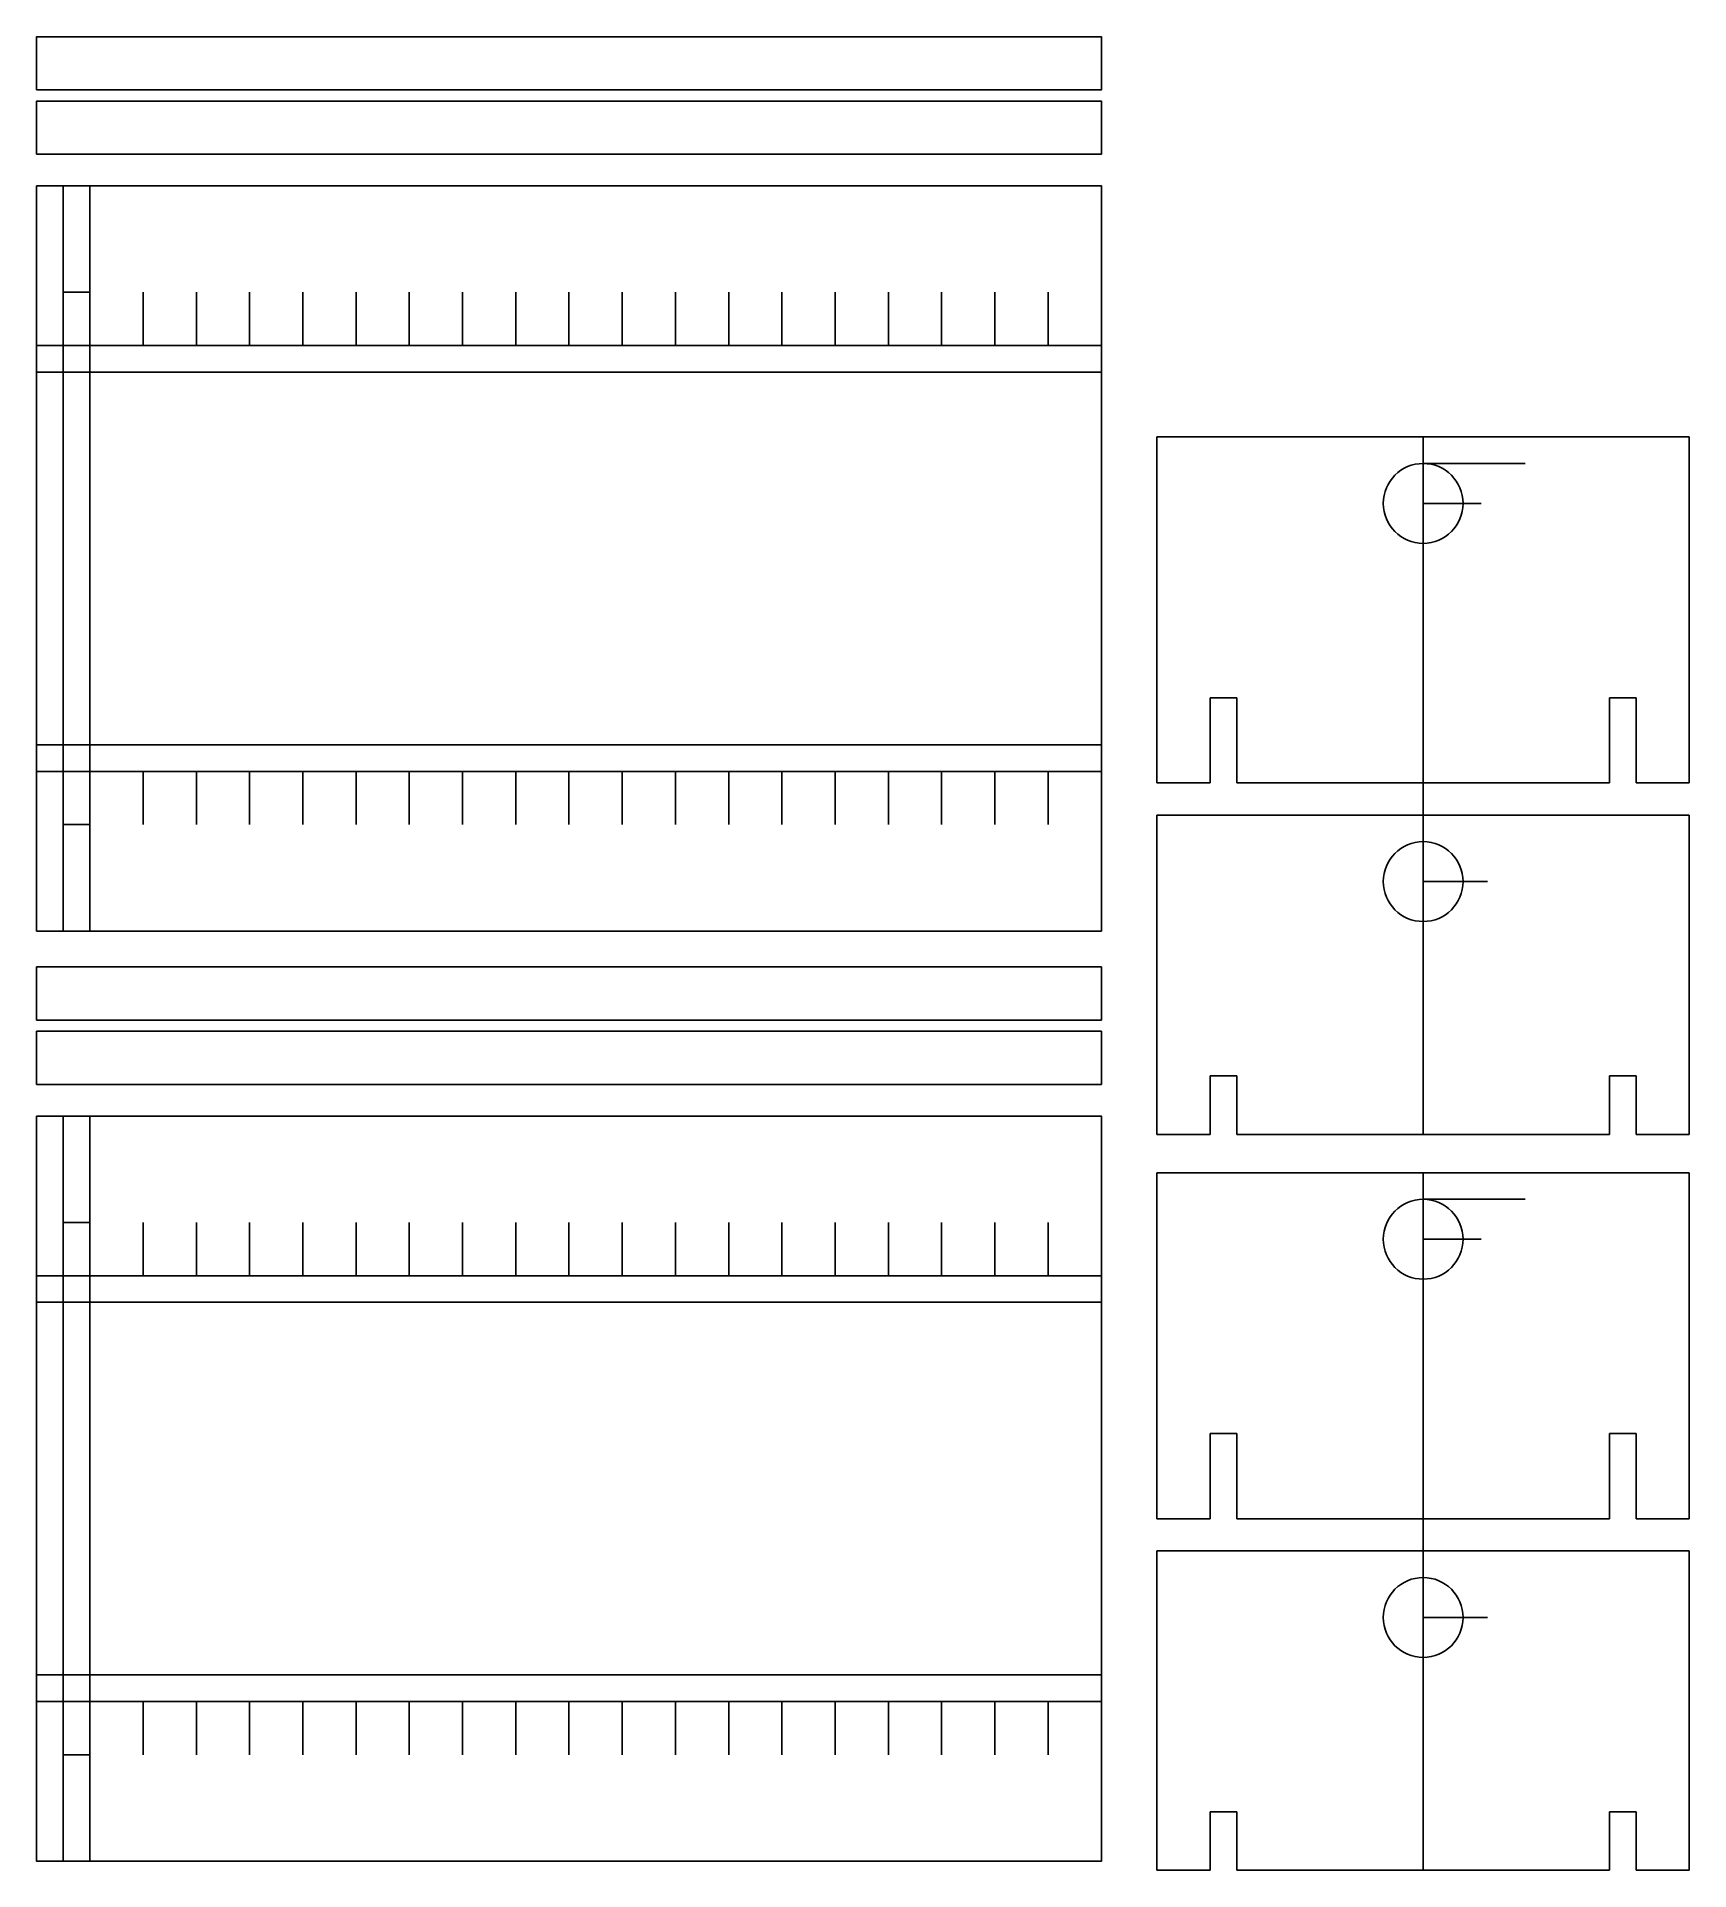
# Model space of a CAD drawing. Header units: millimetres. Extents: x 30 to 340, y 39 to 383.
import ezdxf

# ---------------------------------------------------------------- set-up
doc = ezdxf.new("R2010")
doc.units = ezdxf.units.MM

msp = doc.modelspace()

# ---------------------------------------------------------------- linework, layer by layer
at = {"color": 215, "true_color": 0xa953a0}
for p, q in [((29.8, 355.48), (39.8, 355.48)), ((34.8, 215.48), (34.8, 355.48)), ((34.8, 355.48), (34.8, 335.48)), ((39.8, 355.48), (39.8, 215.48)), ((229.8, 355.48), (229.8, 320.48)), ((34.8, 335.48), (39.8, 335.48)), ((29.8, 320.48), (29.8, 325.48)), ((29.8, 320.48), (29.8, 250.48)), ((290.25, 177.28), (290.25, 308.32)), ((290.25, 308.32), (290.25, 303.32)), ((290.25, 303.32), (309.44, 303.32)), ((309.44, 303.32), (290.25, 303.32)), ((290.25, 303.32), (290.25, 295.82)), ((290.25, 295.82), (301.12, 295.82)), ((301.12, 295.82), (290.25, 295.82)), ((290.25, 295.82), (290.25, 237.28)), ((229.8, 250.48), (229.8, 245.48)), ((290.25, 237.28), (290.25, 177.28)), ((290.25, 237.28), (290.25, 224.78)), ((290.25, 224.78), (302.35, 224.78)), ((39.8, 215.48), (34.8, 215.48)), ((29.8, 180.74), (39.8, 180.74)), ((34.8, 40.74), (34.8, 180.74)), ((34.8, 180.74), (34.8, 160.74)), ((39.8, 180.74), (39.8, 40.74)), ((229.8, 180.74), (229.8, 145.74)), ((290.25, 39.04), (290.25, 170.09)), ((290.25, 170.09), (290.25, 165.09)), ((290.25, 165.09), (309.44, 165.09)), ((309.44, 165.09), (290.25, 165.09)), ((290.25, 165.09), (290.25, 157.59)), ((34.8, 160.74), (39.8, 160.74)), ((290.25, 157.59), (301.12, 157.59)), ((301.12, 157.59), (290.25, 157.59)), ((290.25, 157.59), (290.25, 99.04)), ((29.8, 145.74), (29.8, 150.74)), ((29.8, 145.74), (29.8, 75.74)), ((290.25, 99.04), (290.25, 39.04)), ((290.25, 99.04), (290.25, 86.54)), ((290.25, 86.54), (302.35, 86.54)), ((229.8, 75.74), (229.8, 70.74)), ((39.8, 40.74), (34.8, 40.74))]:
    msp.add_line(p, q, dxfattribs=at)
for p, q in [((34.8, 335.48), (39.8, 335.48)), ((34.8, 325.48), (34.8, 335.48)), ((39.8, 335.48), (39.8, 325.48)), ((39.8, 325.48), (34.8, 325.48)), ((34.8, 320.48), (39.8, 320.48)), ((34.8, 250.48), (34.8, 320.48)), ((39.8, 320.48), (39.8, 250.48)), ((240.25, 243.32), (240.25, 308.32)), ((240.25, 308.32), (340.25, 308.32)), ((340.25, 308.32), (340.25, 243.32)), ((255.25, 259.32), (250.25, 259.32)), ((250.25, 259.32), (250.25, 243.32)), ((255.25, 243.32), (255.25, 259.32)), ((330.25, 259.32), (325.25, 259.32)), ((325.25, 259.32), (325.25, 243.32)), ((330.25, 243.32), (330.25, 259.32)), ((39.8, 250.48), (34.8, 250.48)), ((34.8, 245.48), (39.8, 245.48)), ((34.8, 235.48), (34.8, 245.48)), ((39.8, 245.48), (39.8, 235.48)), ((250.25, 243.32), (240.25, 243.32)), ((325.25, 243.32), (255.25, 243.32)), ((340.25, 243.32), (330.25, 243.32)), ((39.8, 235.48), (34.8, 235.48)), ((240.25, 177.28), (240.25, 237.28)), ((240.25, 237.28), (340.25, 237.28)), ((340.25, 237.28), (340.25, 177.28)), ((255.25, 188.28), (250.25, 188.28)), ((250.25, 188.28), (250.25, 177.28)), ((255.25, 177.28), (255.25, 188.28)), ((330.25, 188.28), (325.25, 188.28)), ((325.25, 188.28), (325.25, 177.28)), ((330.25, 177.28), (330.25, 188.28)), ((250.25, 177.28), (240.25, 177.28)), ((325.25, 177.28), (255.25, 177.28)), ((340.25, 177.28), (330.25, 177.28)), ((240.25, 105.09), (240.25, 170.09)), ((240.25, 170.09), (340.25, 170.09)), ((340.25, 170.09), (340.25, 105.09)), ((34.8, 160.74), (39.8, 160.74)), ((34.8, 150.74), (34.8, 160.74)), ((39.8, 160.74), (39.8, 150.74)), ((39.8, 150.74), (34.8, 150.74)), ((34.8, 145.74), (39.8, 145.74)), ((34.8, 75.74), (34.8, 145.74)), ((39.8, 145.74), (39.8, 75.74)), ((255.25, 121.09), (250.25, 121.09)), ((250.25, 121.09), (250.25, 105.09)), ((255.25, 105.09), (255.25, 121.09)), ((330.25, 121.09), (325.25, 121.09)), ((325.25, 121.09), (325.25, 105.09)), ((330.25, 105.09), (330.25, 121.09)), ((250.25, 105.09), (240.25, 105.09)), ((325.25, 105.09), (255.25, 105.09)), ((340.25, 105.09), (330.25, 105.09)), ((240.25, 39.04), (240.25, 99.04)), ((240.25, 99.04), (340.25, 99.04)), ((340.25, 99.04), (340.25, 39.04)), ((39.8, 75.74), (34.8, 75.74)), ((34.8, 70.74), (39.8, 70.74)), ((34.8, 60.74), (34.8, 70.74)), ((39.8, 70.74), (39.8, 60.74)), ((39.8, 60.74), (34.8, 60.74)), ((255.25, 50.04), (250.25, 50.04)), ((250.25, 50.04), (250.25, 39.04)), ((255.25, 39.04), (255.25, 50.04)), ((330.25, 50.04), (325.25, 50.04)), ((325.25, 50.04), (325.25, 39.04)), ((330.25, 39.04), (330.25, 50.04)), ((250.25, 39.04), (240.25, 39.04)), ((325.25, 39.04), (255.25, 39.04)), ((340.25, 39.04), (330.25, 39.04))]:
    msp.add_line(p, q)
at = {"color": 41, "true_color": 0xf4ee51}
for p, q in [((49.8, 335.48), (49.8, 325.48)), ((59.8, 335.48), (59.8, 325.48)), ((69.8, 335.48), (69.8, 325.48)), ((79.8, 335.48), (79.8, 325.48)), ((89.8, 335.48), (89.8, 325.48)), ((99.8, 335.48), (99.8, 325.48)), ((109.8, 335.48), (109.8, 325.48)), ((119.8, 335.48), (119.8, 325.48)), ((129.8, 335.48), (129.8, 325.48)), ((139.8, 335.48), (139.8, 325.48)), ((149.8, 335.48), (149.8, 325.48)), ((159.8, 335.48), (159.8, 325.48)), ((169.8, 335.48), (169.8, 325.48)), ((179.8, 335.48), (179.8, 325.48)), ((189.8, 335.48), (189.8, 325.48)), ((199.8, 335.48), (199.8, 325.48)), ((209.8, 335.48), (209.8, 325.48)), ((219.8, 335.48), (219.8, 325.48)), ((29.8, 325.48), (229.8, 325.48)), ((229.8, 320.48), (29.8, 320.48)), ((29.8, 250.48), (229.8, 250.48)), ((229.8, 245.48), (29.8, 245.48)), ((49.8, 245.48), (49.8, 235.48)), ((59.8, 245.48), (59.8, 235.48)), ((69.8, 245.48), (69.8, 235.48)), ((79.8, 245.48), (79.8, 235.48)), ((89.8, 245.48), (89.8, 235.48)), ((99.8, 245.48), (99.8, 235.48)), ((109.8, 245.48), (109.8, 235.48)), ((119.8, 245.48), (119.8, 235.48)), ((129.8, 245.48), (129.8, 235.48)), ((139.8, 245.48), (139.8, 235.48)), ((149.8, 245.48), (149.8, 235.48)), ((159.8, 245.48), (159.8, 235.48)), ((169.8, 245.48), (169.8, 235.48)), ((179.8, 245.48), (179.8, 235.48)), ((189.8, 245.48), (189.8, 235.48)), ((199.8, 245.48), (199.8, 235.48)), ((209.8, 245.48), (209.8, 235.48)), ((219.8, 245.48), (219.8, 235.48)), ((49.8, 160.74), (49.8, 150.74)), ((59.8, 160.74), (59.8, 150.74)), ((69.8, 160.74), (69.8, 150.74)), ((79.8, 160.74), (79.8, 150.74)), ((89.8, 160.74), (89.8, 150.74)), ((99.8, 160.74), (99.8, 150.74)), ((109.8, 160.74), (109.8, 150.74)), ((119.8, 160.74), (119.8, 150.74)), ((129.8, 160.74), (129.8, 150.74)), ((139.8, 160.74), (139.8, 150.74)), ((149.8, 160.74), (149.8, 150.74)), ((159.8, 160.74), (159.8, 150.74)), ((169.8, 160.74), (169.8, 150.74)), ((179.8, 160.74), (179.8, 150.74)), ((189.8, 160.74), (189.8, 150.74)), ((199.8, 160.74), (199.8, 150.74)), ((209.8, 160.74), (209.8, 150.74)), ((219.8, 160.74), (219.8, 150.74)), ((29.8, 150.74), (229.8, 150.74)), ((229.8, 145.74), (29.8, 145.74)), ((29.8, 75.74), (229.8, 75.74)), ((229.8, 70.74), (29.8, 70.74)), ((49.8, 70.74), (49.8, 60.74)), ((59.8, 70.74), (59.8, 60.74)), ((69.8, 70.74), (69.8, 60.74)), ((79.8, 70.74), (79.8, 60.74)), ((89.8, 70.74), (89.8, 60.74)), ((99.8, 70.74), (99.8, 60.74)), ((109.8, 70.74), (109.8, 60.74)), ((119.8, 70.74), (119.8, 60.74)), ((129.8, 70.74), (129.8, 60.74)), ((139.8, 70.74), (139.8, 60.74)), ((149.8, 70.74), (149.8, 60.74)), ((159.8, 70.74), (159.8, 60.74)), ((169.8, 70.74), (169.8, 60.74)), ((179.8, 70.74), (179.8, 60.74)), ((189.8, 70.74), (189.8, 60.74)), ((199.8, 70.74), (199.8, 60.74)), ((209.8, 70.74), (209.8, 60.74)), ((219.8, 70.74), (219.8, 60.74))]:
    msp.add_line(p, q, dxfattribs=at)
for points in [[(29.8, 373.5), (229.8, 373.5), (229.8, 383.5), (29.8, 383.5)], [(29.8, 361.41), (229.8, 361.41), (229.8, 371.41), (29.8, 371.41)], [(29.8, 355.48), (229.8, 355.48), (229.8, 215.48), (29.8, 215.48)], [(29.8, 198.76), (229.8, 198.76), (229.8, 208.76), (29.8, 208.76)], [(29.8, 186.67), (229.8, 186.67), (229.8, 196.67), (29.8, 196.67)], [(29.8, 180.74), (229.8, 180.74), (229.8, 40.74), (29.8, 40.74)]]:
    msp.add_lwpolyline(points, close=True)
for centre in [(290.25, 295.82), (290.25, 224.78), (290.25, 157.59), (290.25, 86.54)]:
    msp.add_circle(centre, 7.5)

doc.saveas('drawing.dxf')
